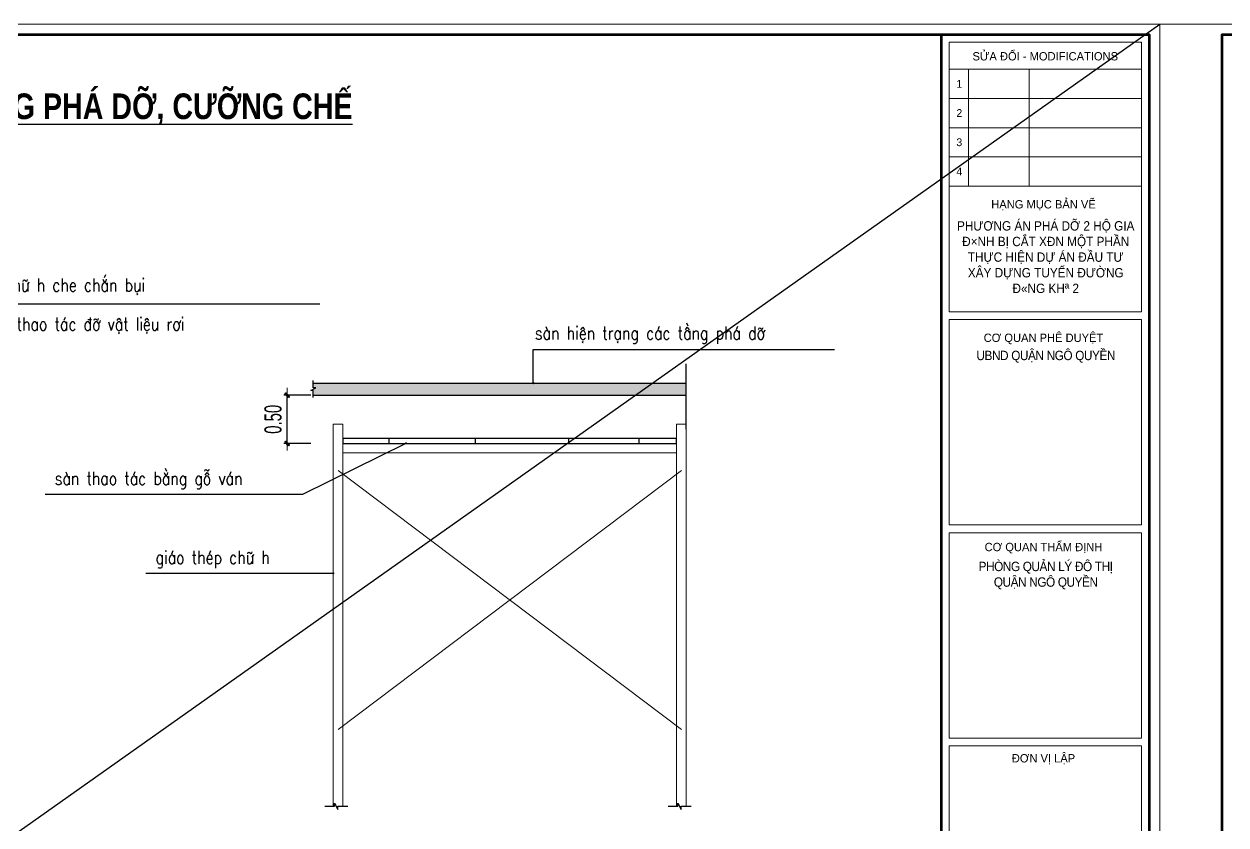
# Model space of a CAD drawing. Header units: millimetres. Extents: x 480521 to 6014615, y -961280 to 187869.
# Drawn here: x 743107 to 756969, y -20389 to -11156 of the extents above; entities that cross this region are included whole.
import ezdxf
from ezdxf.enums import TextEntityAlignment as Align

# ---------------------------------------------------------------- set-up
doc = ezdxf.new("R2010")
doc.units = ezdxf.units.MM
doc.header["$LTSCALE"] = 600
doc.header["$MEASUREMENT"] = 0
doc.layers.get('0').update_dxf_attribs({"lineweight": 0})
doc.layers.get('Defpoints').update_dxf_attribs({"lineweight": 0})
for name, color, linetype in [('01', 8, 'Continuous'), ('CHU', 1, 'Continuous'), ('TEXT', 30, 'Continuous')]:
    doc.layers.add(name, color=color, linetype=linetype)
for name, color, linetype, lineweight in [('08. Net Text', 3, 'Continuous', 13), ('dim', 144, 'Continuous', 13), ('Hatch', 250, 'Continuous', 0), ('Khungten_LCDI', 7, 'Continuous', 25), ('LC Dim', 8, 'Continuous', 18), ('LC Net thay', 7, 'Continuous', 25), ('LC Text1', 3, 'Continuous', 20), ('LC Text2', 7, 'Continuous', 25), ('Net Thay 1', 2, 'Continuous', 20)]:
    doc.layers.add(name, color=color, linetype=linetype, lineweight=lineweight)
doc.layers.add('KCS_Plotter', color=11, linetype='Continuous', plot=False)
doc.styles.add('HOATBIF', font='hoatbif.shx', dxfattribs={"width": 0.65})
doc.styles.add('Khungten', font='VHAVAN.TTF', dxfattribs={"width": 0.9, "height": 5000})
doc.styles.add('LC 1', font='VHAVANB.TTF')
doc.styles.add('LC 3', font='vnsimli.shx', dxfattribs={"width": 0.75})
doc.styles.add('LC3', font='VHARIALB.TTF', dxfattribs={"width": 0.8})
doc.styles.add('Text Khung Ten', font='VHAVAN.TTF')
doc.styles.add('Title', font='VHBLACK.TTF')
doc.dimstyles.new('1-100 (1-60)', dxfattribs={"dimscale": 79, "dimtxt": 2.5, "dimasz": 0.35, "dimexe": 0.5, "dimexo": 0, "dimgap": 0.8, "dimtad": 1, "dimdec": 0, "dimzin": 0, "dimdsep": 46, "dimtxsty": 'HOATBIF', "dimblk1": 'DOT', "dimblk2": 'DOT', "dimsah": 1, "dimcen": -1, "dimdle": 1, "dimclrd": 256, "dimclre": 256, "dimclrt": 4, "dimadec": 3, "dimazin": 2, "dimtfac": 0.333333, "dimtdec": 0, "dimtix": 1, "dimtmove": 2, "dimatfit": 3, "dimldrblk": 'DOT', "dimfxl": 1, "dimtvp": 0.833333, "dimtolj": 1, "dimtzin": 0, "dimarcsym": 0})
doc.dimstyles.new('1-70', dxfattribs={"dimscale": 70, "dimtxt": 2.5, "dimasz": 0.35, "dimexe": 0.5, "dimexo": 0, "dimgap": 0.8, "dimtad": 1, "dimdec": 0, "dimzin": 0, "dimdsep": 46, "dimtxsty": 'HOATBIF', "dimblk1": 'DOT', "dimblk2": 'DOT', "dimsah": 1, "dimcen": -1, "dimdle": 1, "dimclrd": 256, "dimclre": 256, "dimclrt": 4, "dimadec": 3, "dimazin": 2, "dimtfac": 0.333333, "dimtdec": 0, "dimtix": 1, "dimtmove": 2, "dimatfit": 3, "dimldrblk": 'DOT', "dimfxl": 1, "dimtvp": 0.833333, "dimtolj": 1, "dimtzin": 0, "dimarcsym": 0})

# ---------------------------------------------------------------- blocks, each defined once
blk = doc.blocks.new('lcdi fix')
at = {"layer": 'Defpoints', "lineweight": 0}
blk.add_lwpolyline([(-1200, -14850), (-1200, 14850), (40800, 14850), (40800, -14850)], close=True, dxfattribs=at)
at = {"layer": 'Khungten_LCDI', "color": 5, "lineweight": 60}
blk.add_line((36600, 14650), (36600, -14650), dxfattribs=at)
at = {"layer": 'Khungten_LCDI', "color": 5, "lineweight": 25}
blk.add_line((40600, -14650), (40600, 14650), dxfattribs=at)
at = {"layer": 'Khungten_LCDI', "color": 9, "lineweight": 15}
for p, q in [((36750, 13981), (40450, 13981)), ((37123, 13981), (37123, 11735)), ((38293, 13981), (38293, 11735)), ((36750, 13420), (40450, 13420)), ((36750, 12858), (40450, 12858)), ((36750, 12297), (40450, 12297)), ((36750, 11735), (40450, 11735))]:
    blk.add_line(p, q, dxfattribs=at)
at = {"layer": 'Khungten_LCDI', "color": 5, "lineweight": 60}
blk.add_lwpolyline([(0, -14650), (0, 14650), (40600, 14650), (40600, -14650)], close=True, dxfattribs=at)
at = {"layer": 'Khungten_LCDI', "color": 9, "lineweight": 15}
for points in [[(36750, 9321), (40450, 9321), (40450, 14500), (36750, 14500)], [(36750, 5226), (40450, 5226), (40450, 9171), (36750, 9171)], [(36750, 1131), (40450, 1131), (40450, 5076), (36750, 5076)], [(36750, -3222), (40450, -3222), (40450, 981), (36750, 981)]]:
    blk.add_lwpolyline(points, close=True, dxfattribs=at)
at = {"color": 7, "style": 'Khungten'}
for s, p in [('söa ®æi - modifications', (38600, 14151)), ('h¹ng môc b¶n vÏ', (38566, 11307)), ('c¬ quan phª duyÖt', (38566, 8742)), ('c¬ quan thÈm ®Þnh', (38566, 4722)), ('®¬n vÞ lËp', (38566, 663))]:
    blk.add_text(s, height=160, dxfattribs=at).set_placement(p, align=Align.CENTER)
at = {"color": 4, "char_height": 180, "width": 3443.58, "attachment_point": 5, "style": 'Khungten'}
for s, insert in [('{\\f.VnArialH|b0|i0|c0|p34;PH\\fArial|b0|i0|c0|p34;ƯƠ\\f.VnArialH|b0|i0|c0|p34;NG \\fArial|b0|i0|c0|p34;Á\\f.VnArialH|b0|i0|c0|p34;N PH\\fArial|b0|i0|c0|p34;Á \\f.VnArialH|b0|i0|c0|p34;D\\fArial|b0|i0|c0|p34;Ỡ \\f.VnArialH|b0|i0|c0|p34;2 H\\fArial|b0|i0|c0|p34;Ộ \\f.VnArialH|b0|i0|c0|p34;GIA \\fArial|b0|i0|c0|p34;Đ\\f.VnArialH|b0|i0|c0|p34;×NH B\\fArial|b0|i0|c0|p34;Ị \\f.VnArialH|b0|i0|c0|p34;C\\fArial|b0|i0|c0|p34;Ắ\\f.VnArialH|b0|i0|c0|p34;T XÐN M\\fArial|b0|i0|c0|p34;Ộ\\f.VnArialH|b0|i0|c0|p34;T PH\\fArial|b0|i0|c0|p34;Ầ\\f.VnArialH|b0|i0|c0|p34;N TH\\fArial|b0|i0|c0|p34;Ự\\f.VnArialH|b0|i0|c0|p34;C HI\\fArial|b0|i0|c0|p34;Ệ\\f.VnArialH|b0|i0|c0|p34;N D\\fArial|b0|i0|c0|p34;Ự Á\\f.VnArialH|b0|i0|c0|p34;N \\fArial|b0|i0|c0|p34;ĐẦ\\f.VnArialH|b0|i0|c0|p34;U T\\fArial|b0|i0|c0|p34;Ư \\f.VnArialH|b0|i0|c0|p34;X\\fArial|b0|i0|c0|p34;Â\\f.VnArialH|b0|i0|c0|p34;Y D\\fArial|b0|i0|c0|p34;Ự\\f.VnArialH|b0|i0|c0|p34;NG TUY\\fArial|b0|i0|c0|p34;Ế\\f.VnArialH|b0|i0|c0|p34;N \\fArial|b0|i0|c0|p34;ĐƯỜ\\f.VnArialH|b0|i0|c0|p34;NG \\fArial|b0|i0|c0|p34;Đ\\f.VnArialH|b0|i0|c0|p34;«NG KHª 2}', (38609, 10371)), ('{\\f.VnArialH|b0|i0|c0|p34;\\T0.95;ubnd quËn ng« quyÒn}', (38609, 8458)), ('{\\f.VnArialH|b0|i0|c0|p34;\\T0.95;phßng qu¶n lý ®« thÞ \\PquËn ng« quyÒn}', (38609, 4254))]:
    blk.add_mtext(s, dxfattribs=dict(at, insert=insert))
at = {"color": 7, "style": 'Khungten', "width": 0.8}
for tag, p in [('REVISION', (39499, -10746)), ('NGAYHT', (39546, -11609))]:
    blk.add_attdef(tag, text='', height=200, dxfattribs=at).set_placement(p, align=Align.CENTER)
at = {"layer": '08. Net Text', "color": 7, "style": 'Text Khung Ten'}
blk.add_text('1', height=150, dxfattribs=at).set_placement((36892, 13627))
at = {"layer": '08. Net Text', "color": 7, "ltscale": 2, "style": 'Text Khung Ten'}
for s, p in [('2', (36892, 13065)), ('3', (36892, 12504)), ('4', (36892, 11942))]:
    blk.add_text(s, height=150, dxfattribs=at).set_placement(p)
at = {"layer": 'LC Text1', "color": 3, "style": 'LC 1', "width": 1.834006}
for tag, p, p2 in [('TENBANVE1', (36913, -8886), (40339, -8886)), ('TENBANVE2', (36913, -9562), (40339, -9562))]:
    blk.add_attdef(tag, text='', height=250, dxfattribs=at).set_placement(p, p2, align=Align.FIT)
at = {"layer": 'LC Text1', "style": 'Title', "width": 0.7}
blk.add_attdef('SOBANVE', text='', height=250, dxfattribs=at).set_placement((39562, -13896), align=Align.CENTER)
blk = doc.blocks.new('TIEUDE1')
at = {"layer": 'LC Text2', "color": 7, "style": 'LC 1'}
blk.add_attdef('TIªU§Ò', text='', height=5, dxfattribs=at).set_placement((0, 0), align=Align.BOTTOM_CENTER)
blk.add_attdef('TL', text='', height=3, dxfattribs=at).set_placement((0, -2), align=Align.TOP_CENTER)
blk = doc.blocks.new('DOT')
at = {"layer": 'dim'}
for p, q in [((-1, -1), (1, 1)), ((-3, 0), (3, 0))]:
    blk.add_line(p, q, dxfattribs=at)
blk.add_lwpolyline([(0.5, 1), (-1, -0.5), (-0.5, -1), (1, 0.5)], close=True, dxfattribs=at)
blk = doc.blocks.new('*D195')
at = {"layer": 'Defpoints', "color": 0, "transparency": 16777216}
for p in [(746141, -15435), (746414, -15435), (746414, -15991)]:
    blk.add_point(p, dxfattribs=at)
at = {"layer": 'LC Dim', "lineweight": -2, "transparency": 16777216}
for p, q in [((746414, -15435), (746102, -15435)), ((746141, -15963), (746141, -15463)), ((746414, -15991), (746102, -15991))]:
    blk.add_line(p, q, dxfattribs=at)
at = {"layer": 'LC Dim', "lineweight": -2, "transparency": 16777216, "xscale": 27.65, "yscale": 27.65, "zscale": 27.65}
for p, rotation in [((746141, -15435), 90), ((746141, -15991), 270)]:
    blk.add_blockref('DOT', p, dxfattribs=dict(at, rotation=rotation))
at = {"layer": 'LC Dim', "color": 4, "transparency": 16777216, "insert": (745979, -15713), "char_height": 197.5, "attachment_point": 5, "rotation": 90, "style": 'HOATBIF'}
blk.add_mtext('\\A1;0.50', dxfattribs=at)
blk = doc.blocks.new('_Dot')
at = {"color": 0, "linetype": 'ByBlock', "lineweight": -2}
blk.add_line((-0.5, 0), (-1, 0), dxfattribs=at)
at = {"color": 0, "linetype": 'ByBlock', "const_width": 0.5}
blk.add_lwpolyline([(-0.25, 0, 1), (0.25, 0, 1)], format="xyb", close=True, dxfattribs=at)

msp = doc.modelspace()

# ---------------------------------------------------------------- hatches: boundary and pattern name
at = {"layer": 'Hatch'}
h = msp.add_hatch(dxfattribs=at)
h.set_pattern_fill('BTCT', color=256, scale=25, style=0)
h.set_pattern_definition([(50, (-39223.54, -179973.37), (179.315046, -15.688034), [18.75, -206.25]), (355, (-39223.54, -179973.37), (-34.687833, 188.048033), [15, -165]), (100.4514, (-39208.6, -179974.67), (144.627345, 172.359886), [15.935047, -175.28553]), (46.1842, (-39223.54, -179923.37), (266.81026, -41.379754), [28.125, -309.375]), (96.6356, (-39201.3, -179926.81), (233.66568, 243.52947), [23.90257, -262.92825]), (351.1842, (-39223.54, -179923.37), (233.66549, 243.52965), [22.5, -247.5]), (21, (-39198.54, -179935.87), (149.226763, -100.654723), [18.75, -206.25]), (326, (-39198.54, -179935.87), (60.828833, 181.28751), [15, -165]), (71.4514, (-39186.1, -179944.25), (210.055657, 80.632624), [15.935047, -175.28553]), (37.5, (-39223.544, -179973.365), (3.039964, 83.2234635), [0, -163, 0, -167.5, 0, -165.625]), (7.5, (-39223.54, -179973.365), (65.767384, 98.602928), [0, -95.5, 0, -159.25, 0, -63.125]), (327.5, (-39279.294, -179973.365), (133.455609, -5.638718), [0, -62.5, 0, -195, 0, -258.75]), (317.5, (-39304.29, -179973.37), (145.796542, 25.026246), [0, -81.25, 0, -129.5, 0, -183.75]), (45, (-39223.54, -179973.365), (-66.291261, 66.291261), []), (45, (-39179.35, -179973.365), (-66.291261, 66.291261), [])])
h.paths.add_polyline_path([(750743.549, -15435.007), (750743.549, -15295.204), (746442.435, -15295.204), (746442.435, -15351.125), (746470.396, -15351.125), (746414.474, -15379.086), (746442.435, -15379.086), (746442.435, -15435.007)])

# ---------------------------------------------------------------- linework, layer by layer
at = {"layer": '01'}
msp.add_line((750743.549, -15826.458), (750743.549, -15072.607), dxfattribs=at)
for points in [[(746442.435, -15462.968), (746442.435, -15379.086), (746414.474, -15379.086), (746470.396, -15351.125), (746442.435, -15351.125), (746442.435, -15267.243)], [(746575.023, -20174.524), (746688.876, -20174.524), (746688.876, -20136.574), (746726.826, -20212.475), (746726.826, -20174.524), (746840.678, -20174.524)], [(750535.023, -20174.524), (750648.876, -20174.524), (750648.876, -20136.574), (750686.826, -20212.475), (750686.826, -20174.524), (750800.678, -20174.524)]]:
    msp.add_lwpolyline(points, dxfattribs=at)
at = {"layer": 'CHU'}
msp.add_line((746442.435, -15435.007), (750743.549, -15435.007), dxfattribs=at)
at = {"layer": 'KCS_Plotter'}
msp.add_line((731004.637, -28976.413), (756204.637, -11156.412), dxfattribs=at)
at = {"layer": 'Net Thay 1'}
for p, q in [((746728.549, -16304.36), (750688.549, -19289.779)), ((750688.549, -16304.36), (746728.549, -19289.779))]:
    msp.add_line(p, q, dxfattribs=at)
for points in [[(746783.549, -20174.524), (746783.549, -15770.537), (746673.549, -15770.537), (746673.549, -20174.524)], [(750743.549, -20174.524), (750743.549, -15770.537), (750633.549, -15770.537), (750633.549, -20174.524)]]:
    msp.add_lwpolyline(points, dxfattribs=at)
msp.add_lwpolyline([(746783.549, -16100.537), (750633.549, -16100.537), (750633.549, -15990.537), (746783.549, -15990.537)], close=True, dxfattribs=at)
at = {"layer": 'TEXT'}
for p, q in [((746442.435, -15295.204), (750743.549, -15295.204)), ((747317.349, -15990.537), (747317.349, -15935.537)), ((748314.482, -15990.537), (748314.482, -15935.537)), ((749388.977, -15990.537), (749388.977, -15935.537)), ((750202.191, -15990.537), (750202.191, -15935.537))]:
    msp.add_line(p, q, dxfattribs=at)
msp.add_lwpolyline([(746783.549, -15990.537), (750633.549, -15990.537), (750633.549, -15935.537), (746783.549, -15935.537)], close=True, dxfattribs=at)

# ---------------------------------------------------------------- block references
at = {"layer": 'LC Net thay', "xscale": 0.6000000155618168, "yscale": 0.6000000155618168, "zscale": 0.6000000155618168}
for p in [(731724.637, -20066.413), (756924.637, -20066.413)]:
    msp.add_blockref('lcdi fix', p, dxfattribs=at)
at = {"layer": 'LC Text2'}
ref = msp.add_blockref('TIEUDE1', (741790.528, -12340.727), dxfattribs=dict(at, xscale=60.00000000003865, yscale=60.00000000003865, zscale=60.00000000003865))
ref.add_attrib('TIªU§Ò', '%%UmÆt b»ng bè trÝ giµn gi¸o thi c«ng ph¸ dì, c\xadìng chÕ', dxfattribs={"color": 7, "height": 295.46488, "style": 'LC3', "width": 0.8}).set_placement((741790.528, -12340.727), align=Align.BOTTOM_CENTER)

# ---------------------------------------------------------------- texts
at = {"layer": 'LC Text1', "color": 3, "style": 'LC 3', "width": 0.8}
for s, p in [('phÇn diÖn tÝch b¾c gi¸o ch÷ h che ch¾n bôi', (740835.84, -14240.906)), ('bè trÝ l\xadíi, b¹t vµ sµn gç thao t¸c ®ì vËt liÖu r¬i', (740835.84, -14689.615)), ('sµn hiÖn tr¹ng c¸c tÇng ph¸ dì', (748999.456, -14794.254)), ('sµn thao t¸c b»ng gç v¸n', (743461.465, -16469.735)), ('gi¸o thÐp ch÷ h', (744624.423, -17380.688))]:
    msp.add_text(s, height=150, dxfattribs=at).set_placement(p)

# ---------------------------------------------------------------- dimensions: what is measured, and where the dimension line sits
at = {"layer": 'LC Dim'}
dim = msp.add_linear_dim(base=(746141.248, -15435.007), p1=(746414.474, -15990.537), p2=(746414.474, -15435.007), angle=90, text='0.50', dimstyle='1-100 (1-60)', override={"dimdec": 2, "dimlfac": 0.001}, dxfattribs=at)
dim.commit()
dim.dimension.update_dxf_attribs({"geometry": '*D195', "text_midpoint": (745979.298, -15712.772)})

# ---------------------------------------------------------------- leaders
at = {"layer": '01'}
for points in [[(747511.614, -15990.537), (746318.712, -16578.493), (743348.757, -16578.493)], [(746673.549, -17489.446), (744511.715, -17489.446)]]:
    msp.add_leader(points, dimstyle='1-70', override={"dimgap": 0.8, "dimtad": 0}, dxfattribs=at)
at = {"layer": 'LC Dim'}
for points, override in [([(738268.432, -16675.796), (740722.336, -14380.295), (746517.541, -14380.295)], {"dimasz": 4, "dimdec": 2, "dimlfac": 0.001}), ([(740585.506, -18170.314), (740722.336, -14380.295), (746517.541, -14380.295)], {"dimasz": 4, "dimdec": 2, "dimlfac": 0.001}), ([(748980.237, -15295.204), (748980.237, -14908.108), (752454.594, -14908.108)], {"dimdec": 2, "dimlfac": 0.001})]:
    msp.add_leader(points, dimstyle='1-100 (1-60)', override=override, dxfattribs=at)

doc.saveas('drawing.dxf')
